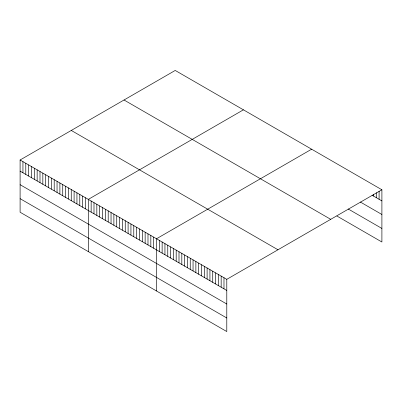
<?xml version="1.0" encoding="UTF-8"?>
<svg xmlns="http://www.w3.org/2000/svg" width="402" height="402" viewBox="0 0 402 402"><rect width="100%" height="100%" fill="white"/><g stroke="black" fill="none" stroke-linecap="round" stroke-linejoin="round"><path stroke-width="0.6" d="M20.1 159.996L226.788 279.33L226.788 331.555L20.1 212.226L20.1 159.996L175.212 70.445L381.9 189.774L381.9 242.004L336.926 216.035M243.416 109.826L88.309 199.377L88.309 251.602M311.625 149.202L156.514 238.758L156.514 290.983M226.788 279.33L381.9 189.774M372.061 195.231L381.9 200.91M360.348 202.03L381.9 214.472M348.167 208.965L381.9 228.442M124.022 99.997L330.715 219.326M71.285 130.444L277.978 249.778M20.1 171.131L226.788 290.46M20.1 184.694L226.788 304.023M20.1 198.663L226.788 317.992M379.091 191.246L379.091 199.286M376.277 192.714L376.277 197.663M373.468 194.186L373.468 196.04M223.979 277.707L223.979 288.837M221.165 276.084L221.165 287.214M218.356 274.46L218.356 285.591M215.547 272.837L215.547 283.968M212.733 271.214L212.733 282.345M209.924 269.591L209.924 280.722M207.11 267.968L207.11 279.104M204.301 266.345L204.301 277.481M201.492 264.722L201.492 275.857M198.678 263.099L198.678 274.234M195.869 261.476L195.869 272.611M193.055 259.853L193.055 270.988M190.246 258.23L190.246 269.365M187.438 256.607L187.438 267.742M184.624 254.984L184.624 266.119M181.815 253.36L181.815 264.496M179.001 251.737L179.001 262.873M176.192 250.114L176.192 261.25M173.383 248.491L173.383 259.627M170.569 246.868L170.569 258.004M167.76 245.245L167.76 256.381M164.946 243.622L164.946 254.757M162.137 242.004L162.137 253.134M159.328 240.381L159.328 251.511M153.675 237.115L153.675 248.25M150.83 235.477L150.83 246.607M147.991 233.833L147.991 244.969M145.147 232.19L145.147 243.326M142.303 230.552L142.303 241.687M139.464 228.909L139.464 240.044M136.62 227.271L136.62 238.401M133.781 225.628L133.781 236.763M130.936 223.989L130.936 235.12M128.097 222.346L128.097 233.482M125.253 220.708L125.253 231.838M122.409 219.065L122.409 230.2M119.57 217.427L119.57 228.557M116.726 215.784L116.726 226.919M113.887 214.145L113.887 225.276M111.042 212.502L111.042 223.638M108.203 210.864L108.203 221.994M105.359 209.221L105.359 220.356M102.515 207.583L102.515 218.713M99.676 205.94L99.676 217.075M96.832 204.301L96.832 215.432M93.993 202.658L93.993 213.794M91.148 201.015L91.148 212.15M85.465 197.734L85.465 208.869M82.621 196.096L82.621 207.226M79.782 194.452L79.782 205.588M76.938 192.814L76.938 203.945M74.099 191.171L74.099 202.306M71.254 189.533L71.254 200.663M68.415 187.89L68.415 199.025M65.571 186.252L65.571 197.382M62.732 184.608L62.732 195.744M59.888 182.97L59.888 194.101M57.044 181.327L57.044 192.463M54.205 179.689L54.205 190.819M51.361 178.046L51.361 189.181M48.521 176.408L48.521 187.538M45.677 174.764L45.677 185.9M42.838 173.121L42.838 184.257M39.994 171.483L39.994 182.619M37.15 169.84L37.15 180.975M34.311 168.202L34.311 179.332M31.467 166.559L31.467 177.694M28.627 164.92L28.627 176.051M25.783 163.277L25.783 174.413M22.944 161.639L22.944 172.77"/></g></svg>
